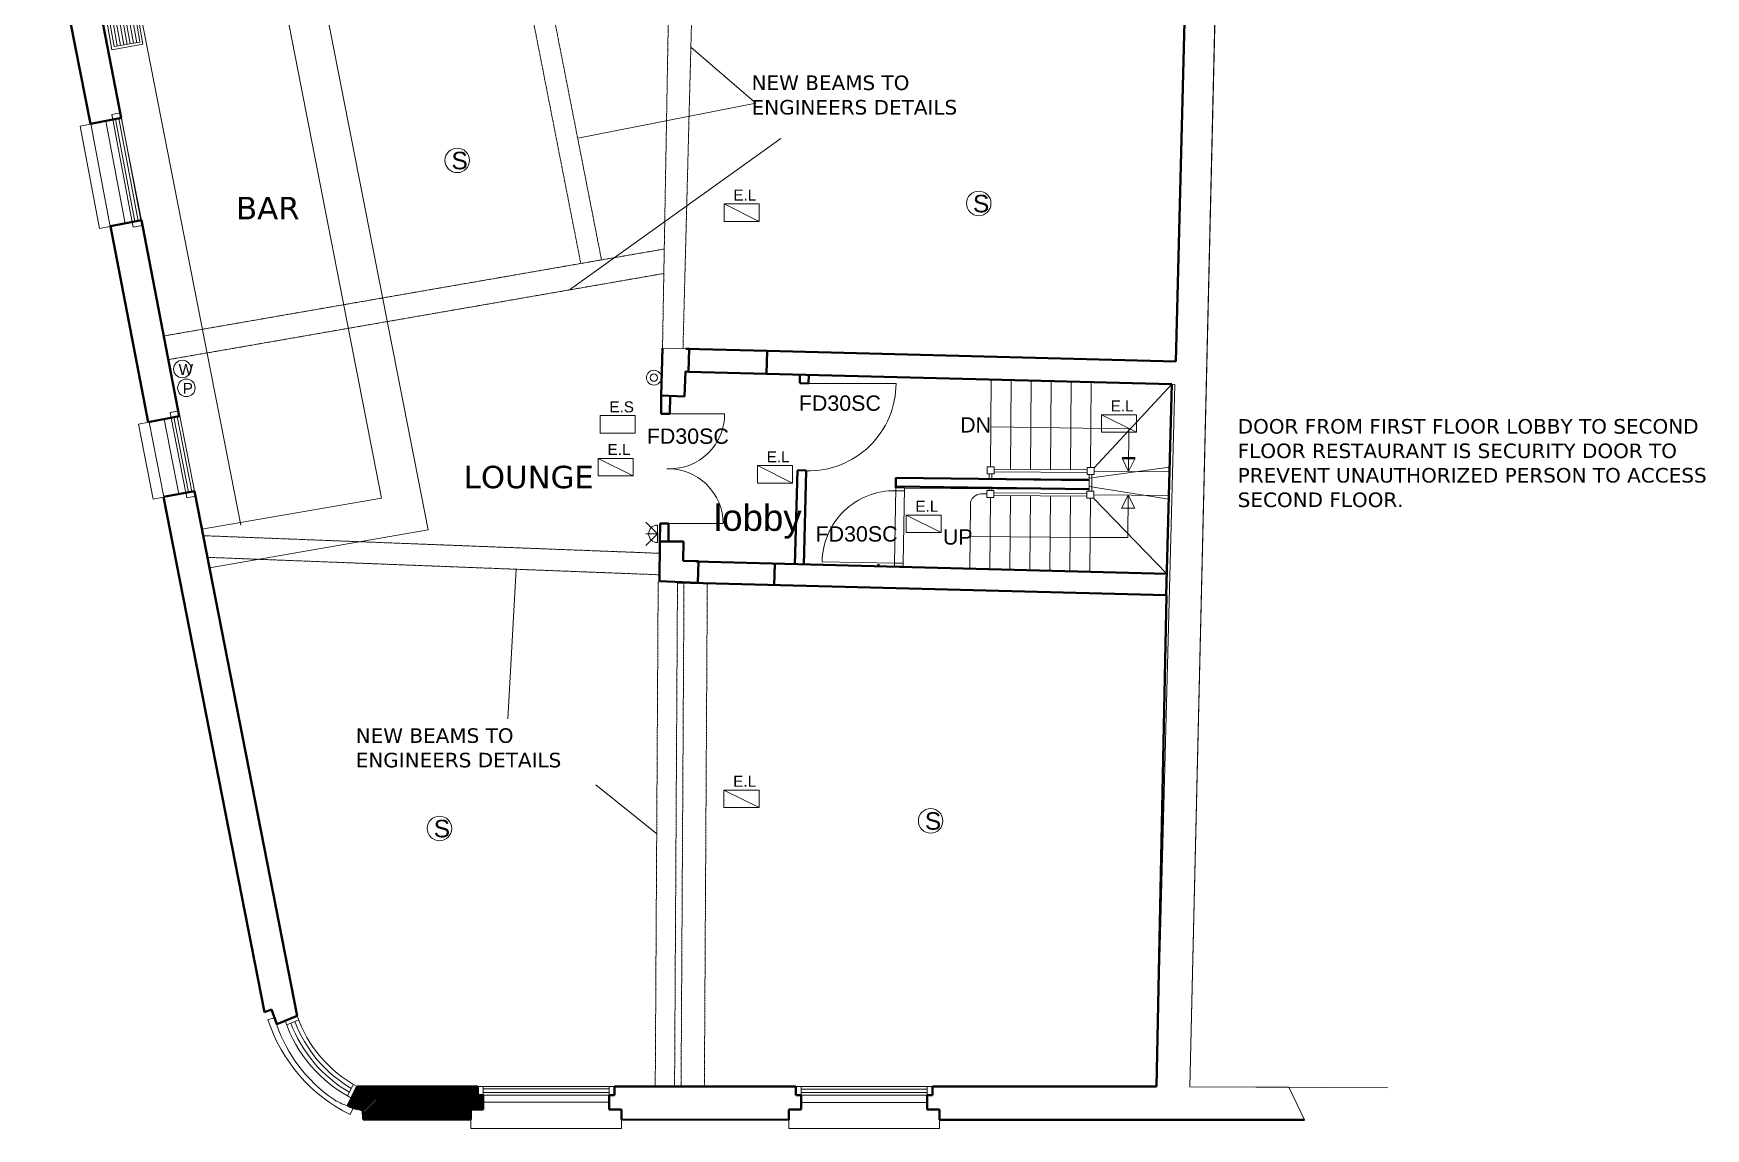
# Model space of a CAD drawing. Header units: millimetres. Extents: x -159872 to 386485, y -250577 to 158966.
# Drawn here: x 115183 to 134281, y 74761 to 87269 of the extents above; entities that cross this region are included whole.
import ezdxf

# ---------------------------------------------------------------- set-up
doc = ezdxf.new("R2010")
doc.units = ezdxf.units.MM
doc.linetypes.add('ACAD_ISO10W100', pattern=[18, 12, -3, 0, -3])
for name, color, linetype, lineweight in [('20-TEXT', 7, 'Continuous', 25), ('LDS-equipment-kitchen equipment', 3, 'Continuous', 13), ('LDS-hatch', 253, 'Continuous', 9), ('LDS-hatch_Hatch', 7, 'Continuous', 5), ('LDS-services-sanitary', 5, 'Continuous', 13), ('LDS-struct-extg-ceiling beams', 252, 'ACAD_ISO10W100', 9), ('LDS-struct-extg-doors windows', 7, 'Continuous', 9), ('LDS-struct-extg-stairs', 7, 'Continuous', 9), ('LDS-struct-extg-walls', 1, 'Continuous', 40), ('LDS-text-1-50', 7, 'Continuous', 9), ('LDS-text-room names', 3, 'Continuous', 18)]:
    doc.layers.add(name, color=color, linetype=linetype, lineweight=lineweight)
doc.styles.add('Arial', font='Arial.ttf')
doc.styles.add('Verdana', font='Verdana.ttf')

# ---------------------------------------------------------------- blocks, each defined once
blk = doc.blocks.new('sink1')
at = {"layer": 'LDS-equipment-kitchen equipment'}
for p, q in [((0, 480), (818, 480)), ((0, 0), (0, 480)), ((40, 440), (40, 40)), ((385, 440), (40, 440)), ((385, 390), (40, 390)), ((385, 340), (40, 340)), ((385, 290), (40, 290)), ((385, 40), (385, 440)), ((433, 390), (433, 90)), ((483, 440), (728, 440)), ((778, 390), (778, 90)), ((818, 480), (818, 0)), ((818, 0), (0, 0)), ((385, 240), (40, 240)), ((385, 190), (40, 190)), ((385, 140), (40, 140)), ((385, 90), (40, 90)), ((40, 40), (385, 40)), ((728, 40), (483, 40))]:
    blk.add_line(p, q, dxfattribs=at)
for centre, start, end in [((483, 390), 90, 180), ((728, 390), 0, 90)]:
    blk.add_arc(centre, 50, start, end, dxfattribs=at)
at = {"layer": 'LDS-equipment-kitchen equipment', "transparency": 33554687}
blk.add_rational_spline([(588, 258), (623, 293), (659, 258), (623, 222), (588, 187), (553, 222), (588, 258)], [1, 0.333333333333, 0.333333333333, 1, 0.333333333333, 0.333333333333, 1], degree=3, knots=[0, 0, 0, 0, 0.5, 0.5, 0.5, 1, 1, 1, 1], dxfattribs=at)
for points in [[(483, 40), (454, 40), (433, 61), (433, 90)], [(778, 90), (778, 61), (757, 40), (728, 40)]]:
    blk.add_rational_spline(points, [1, 0.804737854124, 0.804737854124, 1], degree=3, dxfattribs=at)
blk = doc.blocks.new('DOOR890L')
at = {"layer": 'LDS-struct-extg-doors windows'}
blk.add_line((32, 100), (32, 926), dxfattribs=at)
at = {"layer": 'LDS-struct-extg-doors windows', "color": 4}
for p, q in [((0, 0), (0, 100)), ((0, 100), (32, 100)), ((0, 0), (32, 0)), ((32, 0), (32, 100)), ((890, 100), (32, 100)), ((890, 0), (32, 0)), ((859, 0), (828, 0)), ((859, 0), (859, 100)), ((890, 0), (890, 100))]:
    blk.add_line(p, q, dxfattribs=at)
blk.add_arc((33, 100), 826, 0, 90.0588, dxfattribs=at)

msp = doc.modelspace()

# ---------------------------------------------------------------- hatches: boundary and pattern name
at = {"layer": 'LDS-hatch_Hatch', "linetype": 'Continuous', "lineweight": 25}
h = msp.add_hatch(dxfattribs=at)
h.set_pattern_fill('ACET-2D-ACET-2D-ACET-2D-ANSI31_2', color=254, style=0, pattern_type=2)
h.set_pattern_definition([(45, (27804.886, 94594.697), (-8.8388348, 8.8388348), [])])
h.paths.add_polyline_path([(119286.63053, 75243.22896), (118879.65991, 75243.21766), (118772.11281, 75020.6601), (118946.03794, 74972.95608), (118950.01223, 74863.11742), (120179.67843, 74863.25597), (120179.67843, 74979.25597), (120319.67843, 74979.25597), (120319.67843, 75143.25597), (120259.67843, 75143.25597), (120259.66725, 75243.25597), (119286.63054, 75243.14715)])

# ---------------------------------------------------------------- linework, layer by layer
at = {"layer": 'LDS-hatch', "flags": 128}
for points in [[(125530.99783, 74862.05082), (125530.99783, 74978.05082), (125390.99783, 74978.05082), (125390.99783, 75142.05082), (125450.99783, 75142.05082), (125450.99783, 75242.05082), (128010.99783, 75242.05082), (128220.87983, 83260.20272), (123555.71004, 83382.31754), (123562.51343, 83642.22851), (128229.25285, 83520.0726), (128340.72383, 87778.61393), (127725.74719, 87783.97457), (127728.62127, 88028.95769), (128469.59053, 88022.49881), (128690.65633, 88017.32812), (129542.94197, 88017.32812), (129542.94197, 87778.61393), (128685.07285, 87778.61393), (128391.78832, 75239.62517), (129521.79932, 75232.42696), (129700.70637, 74862.05082), (125530.99783, 74862.05082)], [(116321.60565, 85055.69925), (116427.53909, 85076.03034), (116834.57476, 82955.20525), (116744.71329, 82937.73795), (116756.02453, 82879.54665), (116491.98814, 82830.1921), (116062.24844, 85069.30825), (116310.15711, 85114.59688), (116321.60565, 85055.69925)], [(117820.31083, 76092.13133), (117903.60972, 76120.98291), (117961.50569, 75953.82848), (118195.3278, 76050.36929), (117033.25256, 81983.82478), (116935.08984, 81964.74388), (116923.6413, 82023.64152), (116668.488, 81973.67309), (117820.31083, 76092.13133)], [(118879.65991, 75243.21766), (118772.11281, 75020.6601), (118946.03794, 74972.95608), (118950.01223, 74863.11742), (120179.67843, 74863.25597), (120179.67843, 74979.25597), (120319.67843, 74979.25597), (120319.67843, 75143.25597), (120259.67843, 75143.25597), (120259.66725, 75243.25597), (118879.65991, 75243.21766)]]:
    msp.add_lwpolyline(points, dxfattribs=at)
at = {"layer": 'LDS-services-sanitary'}
for p, q in [((123071.20142, 85122.02675), (123071.20142, 85322.02675)), ((123071.20142, 85322.02675), (123471.20142, 85322.02675)), ((123071.20142, 85322.02675), (123471.20142, 85122.02675)), ((123071.20142, 85122.02675), (123071.20142, 85322.02675)), ((123071.20142, 85322.02675), (123471.20142, 85322.02675)), ((123071.20142, 85322.02675), (123471.20142, 85122.02675)), ((123471.20142, 85122.02675), (123471.20142, 85322.02675)), ((123471.20142, 85122.02675), (123471.20142, 85322.02675)), ((123071.20142, 85122.02675), (123471.20142, 85122.02675)), ((123071.20142, 85122.02675), (123471.20142, 85122.02675)), ((121655.00936, 82704.12632), (121655.00936, 82904.12632)), ((121655.00936, 82904.12632), (122055.00936, 82904.12632)), ((122055.00936, 82704.12632), (122055.00936, 82904.12632)), ((127381.22485, 82713.2252), (127381.22485, 82913.2252)), ((127381.22485, 82913.2252), (127781.22485, 82913.2252)), ((127381.22485, 82913.2252), (127781.22485, 82713.2252)), ((127381.22485, 82713.2252), (127381.22485, 82913.2252)), ((127381.22485, 82913.2252), (127781.22485, 82913.2252)), ((127381.22485, 82913.2252), (127781.22485, 82713.2252)), ((127781.22485, 82713.2252), (127781.22485, 82913.2252)), ((127781.22485, 82713.2252), (127781.22485, 82913.2252)), ((121655.00936, 82704.12632), (122055.00936, 82704.12632)), ((127381.22485, 82713.2252), (127781.22485, 82713.2252)), ((127381.22485, 82713.2252), (127781.22485, 82713.2252)), ((121634.31619, 82215.15024), (121634.31619, 82415.15024)), ((121634.31619, 82415.15024), (122034.31619, 82415.15024)), ((121634.31619, 82415.15024), (122034.31619, 82215.15024)), ((122034.31619, 82215.15024), (122034.31619, 82415.15024)), ((123452.05453, 82132.56606), (123452.05453, 82332.56606)), ((123452.05453, 82332.56606), (123852.05453, 82332.56606)), ((123452.05453, 82332.56606), (123852.05453, 82132.56606)), ((123852.05453, 82132.56606), (123852.05453, 82332.56606)), ((121634.31619, 82215.15024), (122034.31619, 82215.15024)), ((123452.05453, 82132.56606), (123852.05453, 82132.56606)), ((125150.85624, 81567.63693), (125150.85624, 81767.63693)), ((125150.85624, 81767.63693), (125550.85624, 81767.63693)), ((125150.85624, 81767.63693), (125550.85624, 81567.63693)), ((125150.85624, 81567.63693), (125150.85624, 81767.63693)), ((125150.85624, 81767.63693), (125550.85624, 81767.63693)), ((125150.85624, 81767.63693), (125550.85624, 81567.63693)), ((122309.78177, 81553.43969), (122177.54507, 81685.67639)), ((122309.78177, 81553.43969), (122177.54507, 81553.43969)), ((122309.78177, 81553.43969), (122177.54507, 81421.20299)), ((122309.78177, 81453.43969), (122309.78177, 81653.43969)), ((125150.85624, 81567.63693), (125550.85624, 81567.63693)), ((125150.85624, 81567.63693), (125550.85624, 81567.63693)), ((123069.91651, 78426.65202), (123069.91651, 78626.65202)), ((123069.91651, 78626.65202), (123469.91651, 78626.65202)), ((123069.91651, 78626.65202), (123469.91651, 78426.65202)), ((123069.91651, 78426.65202), (123069.91651, 78626.65202)), ((123069.91651, 78626.65202), (123469.91651, 78626.65202)), ((123069.91651, 78626.65202), (123469.91651, 78426.65202)), ((123469.91651, 78426.65202), (123469.91651, 78626.65202)), ((123469.91651, 78426.65202), (123469.91651, 78626.65202)), ((123069.91651, 78426.65202), (123469.91651, 78426.65202)), ((123069.91651, 78426.65202), (123469.91651, 78426.65202))]:
    msp.add_line(p, q, dxfattribs=at)
for centre, radius in [((120023.06585, 85818.58373), 140), ((125979.45904, 85327.28227), 140), ((116883.62611, 83435.88341), 100), ((116930.36548, 83221.37642), 100), ((122269.07701, 83337.71087), 85), ((122269.07701, 83337.71087), 42), ((119820.66588, 78188.98476), 140), ((125430.08156, 78275.68578), 140)]:
    msp.add_circle(centre, radius, dxfattribs=at)
msp.add_arc((122309.78177, 81553.43969), 100, 90, 270, dxfattribs=at)
at = {"layer": 'LDS-struct-extg-ceiling beams'}
for p, q in [((121434.67218, 84641.21508), (120810.62062, 87827.80349)), ((121671.17995, 84682.32671), (121055.17957, 87827.80349)), ((122441.3149, 87829.33767), (122367.94711, 83673.48849)), ((122710.50853, 87827.69145), (122601.60884, 83667.38101)), ((116669.94907, 83812.97353), (122387.95687, 84806.9225)), ((116721.78993, 83542.86111), (122383.01402, 84526.9395)), ((122334.97022, 81331.24807), (117121.70729, 81532.58732)), ((122318.88888, 81086.55587), (117170.1148, 81285.40453)), ((122284.8951, 75242.9853), (122318.46696, 81014.02689)), ((122505.52009, 75242.85693), (122539.02519, 81002.42408)), ((122579.86763, 75237.40532), (122613.368, 80996.15865)), ((122846.01834, 75242.051), (122879.45117, 80989.1937))]:
    msp.add_line(p, q, dxfattribs=at)
at = {"layer": 'LDS-struct-extg-doors windows'}
for p, q in [((116674.9532, 83813.84338), (115183.25738, 91430.87525)), ((119159.94705, 81962.14023), (117949.67772, 88142.1268)), ((119690.17384, 81597.56038), (118391.68066, 88228.04347)), ((117551.27763, 81653.39915), (116341.0083, 87833.38572)), ((128685.07285, 87778.61393), (128391.78832, 75239.62517)), ((116078.17014, 86342.88396), (116176.33286, 86361.96486)), ((116089.61868, 86283.98633), (116078.17014, 86342.88396)), ((116419.76837, 85074.78015), (116176.33286, 86361.96486)), ((115715.88219, 86211.33932), (116187.7814, 86303.06723)), ((115936.42063, 85041.94987), (115715.88219, 86211.33932)), ((116057.87893, 85065.55897), (115837.34049, 86234.94842)), ((116229.66368, 85098.95055), (116009.12525, 86268.33999)), ((116310.15711, 85114.59688), (116089.61868, 86283.98633)), ((116339.60593, 85120.32115), (116119.06749, 86289.7106)), ((116378.87102, 85127.95351), (116158.33258, 86297.34296)), ((115936.42063, 85041.94987), (116408.31983, 85133.67778)), ((116321.60565, 85055.69925), (116310.15711, 85114.59688)), ((116321.60565, 85055.69925), (116419.76837, 85074.78015)), ((122672.81818, 83665.51705), (122367.94711, 83673.48849)), ((124035.26228, 83272.48757), (125035.26228, 83272.48757)), ((116382.42534, 82806.1933), (116854.32455, 82897.92122)), ((116744.71329, 82937.73795), (116842.87601, 82956.81885)), ((116756.16183, 82878.84032), (116744.71329, 82937.73795)), ((116953.09011, 82029.36579), (116785.61064, 82884.56459)), ((116992.3552, 82036.99815), (116824.87573, 82892.19695)), ((117033.25256, 81983.82478), (116842.87601, 82956.81885)), ((122451.70831, 82922.44899), (123077.70831, 82922.44899)), ((116549.90481, 81950.9945), (116382.42534, 82806.1933)), ((116671.36311, 81974.6036), (116503.88364, 82829.8024)), ((116595.17497, 82847.54764), (116756.16183, 82878.84032)), ((116843.14787, 82007.99518), (116675.6684, 82863.19398)), ((116923.6413, 82023.64152), (116756.16183, 82878.84032)), ((125031.27102, 82077.31701), (125038.66286, 82193.49593)), ((125038.66286, 82193.49593), (127241.76823, 82177.23823)), ((116549.90481, 81950.9945), (117021.80402, 82042.72242)), ((116935.08984, 81964.74388), (116923.6413, 82023.64152)), ((116935.08984, 81964.74388), (117033.25256, 81983.82478)), ((117107.4557, 81605.36008), (119159.94705, 81962.14023)), ((125131.25579, 82075.57177), (127240.90311, 82060.00374)), ((117193.95907, 81163.64875), (119690.17384, 81597.56038)), ((122434.30244, 81670.62744), (123060.30244, 81670.62744)), ((117861.65995, 76001.57365), (117931.76613, 76025.43122)), ((118214.38853, 76004.25444), (118076.4959, 75947.32113)), ((118834.65921, 75265.01074), (118769.61571, 75130.40999)), ((121819.67843, 75243.25597), (120259.67843, 75243.25597)), ((120319.67843, 75143.25597), (120319.67843, 75243.25597)), ((121759.67843, 75213.25597), (120319.67843, 75213.25597)), ((121759.67843, 75173.25597), (120319.67843, 75173.25597)), ((121759.67843, 75143.25597), (120319.67843, 75143.25597)), ((121759.67843, 75061.25597), (120319.67843, 75061.25597)), ((121759.67843, 75143.25597), (121759.67843, 75243.25597)), ((125450.99783, 75242.05082), (123890.99783, 75242.05082)), ((123950.99783, 75142.05082), (123950.99783, 75242.05082)), ((125390.99783, 75212.05082), (123950.99783, 75212.05082)), ((125390.99783, 75172.05082), (123950.99783, 75172.05082)), ((125390.99783, 75142.05082), (123950.99783, 75142.05082)), ((125390.99783, 75060.05082), (123950.99783, 75060.05082)), ((125390.99783, 75142.05082), (125390.99783, 75242.05082)), ((128391.78832, 75239.62517), (130651.81032, 75225.22875)), ((129700.70637, 74862.05082), (129521.79932, 75232.42696)), ((118839.40936, 75001.35506), (118800.41219, 74920.65447)), ((120179.67843, 74863.25597), (120179.67843, 74762.52438)), ((121899.67843, 74863.25597), (121899.67843, 74762.52438)), ((123810.99783, 74862.05082), (123810.99783, 74761.31922)), ((125530.99783, 74862.05082), (125530.99783, 74761.31922)), ((121899.67843, 74762.52438), (120179.67843, 74762.52438)), ((125530.99783, 74761.31922), (123810.99783, 74761.31922))]:
    msp.add_line(p, q, dxfattribs=at)
at = {"layer": 'LDS-struct-extg-doors windows', "flags": 128}
msp.add_lwpolyline([(122453.6975, 83128.94721), (122453.6975, 82922.44899), (122351.72681, 82923.43127), (122353.74856, 83133.31006), (122453.6975, 83128.94721)], dxfattribs=at)
at = {"layer": 'LDS-struct-extg-doors windows'}
for centre, radius, start, end in [((124035.26228, 83272.48757), 1000, 268.500576228, 0), ((122451.70831, 82922.44899), 626, 268.500576228, 0), ((122434.30244, 81670.62744), 626, 0, 91.499423772), ((119567.26689, 76519.94837), 1450.07633, 198.894742119, 241.694418765), ((119627.93912, 76587.44307), 1860.90974, 198.350525735, 243.596528554), ((119582.20451, 76508.06964), 1714.7071, 198.879962252, 235.248309312), ((119567.16723, 76519.66373), 1599.61328, 199.227942842, 241.957344178), ((119568.57539, 76510.54589), 1544.84085, 200.623530781, 239.795194459), ((119568.65565, 76510.34444), 1494.84332, 200.554612869, 239.641123112), ((119026.1449, 75779.25597), 800, 238.21728871, 251.485773609)]:
    msp.add_arc(centre, radius, start, end, dxfattribs=at)
at = {"layer": 'LDS-struct-extg-stairs'}
for p, q in [((126115.77872, 82318.38473), (126122.44023, 83315.13117)), ((126343.98803, 82291.7004), (126350.80425, 83309.15355)), ((126572.38181, 82290.01498), (126579.16927, 83303.1759)), ((126800.77559, 82288.32956), (126807.5343, 83297.19825)), ((127029.16937, 82286.64414), (127035.89933, 83291.2206)), ((127257.74763, 82309.95763), (127264.26571, 83285.24291)), ((127297.73525, 82308.13285), (128184.12467, 83261.16482)), ((126118.83271, 82775.34618), (127692.90505, 82752.11334)), ((127692.90505, 82752.11334), (127689.32186, 82266.55038)), ((126075.18947, 82238.68208), (126075.77981, 82318.6799)), ((126075.77981, 82318.6799), (126155.77763, 82318.08956)), ((126155.18729, 82238.09174), (126155.77763, 82318.08956)), ((127217.15838, 82230.25498), (127217.74872, 82310.2528)), ((127217.74872, 82310.2528), (127297.74654, 82309.66246)), ((127241.45626, 82188.03255), (128158.00505, 82316.38329)), ((127689.32186, 82266.55038), (127615.77394, 82418.96631)), ((127689.32186, 82266.55038), (127767.33599, 82416.7293)), ((126075.18947, 82238.68208), (126155.18729, 82238.09174)), ((126099.76333, 82180.78734), (126100.18838, 82238.38691)), ((126129.76122, 82180.3913), (126130.18757, 82238.16553)), ((126155.48246, 82263.09065), (127217.45355, 82255.25389)), ((126155.70384, 82293.08984), (127217.67493, 82285.25307)), ((127217.15838, 82230.25498), (127297.1562, 82229.66464)), ((127240.75523, 82039.96498), (127242.15729, 82229.95981)), ((127270.75442, 82039.74361), (127272.15647, 82229.73843)), ((127297.1562, 82229.66464), (127297.74654, 82309.66246)), ((127297.45137, 82269.66355), (128158.00505, 82263.31314)), ((126073.49224, 82008.68834), (126004.20485, 82008.68834)), ((126073.19708, 81968.68943), (126073.78741, 82048.68725)), ((126073.19708, 81968.68943), (126153.1949, 81968.09909)), ((126073.78741, 82048.68725), (126153.78524, 82048.09691)), ((126098.78633, 82048.39208), (126099.02541, 82080.79097)), ((126106.34713, 81149.81085), (126113.19599, 81968.39426)), ((126128.78551, 82048.17071), (126129.02331, 82080.39484)), ((126153.1949, 81968.09909), (126153.78524, 82048.09691)), ((126153.26869, 81993.09882), (127215.23977, 81985.26206)), ((126153.49007, 82023.098), (127215.46115, 82015.26124)), ((126334.70741, 81143.83332), (126341.77425, 81991.70775)), ((126563.06542, 81137.85586), (126570.16803, 81990.02233)), ((126791.42343, 81131.87839), (126798.56181, 81988.33691)), ((127019.78143, 81125.90092), (127026.95559, 81986.65149)), ((127215.16598, 81960.26233), (127215.75632, 82040.26015)), ((127215.16598, 81960.26233), (127295.1638, 81959.67199)), ((127215.75632, 82040.26015), (127295.75414, 82039.66981)), ((127241.45626, 82092.50601), (128150.93874, 81950.90155)), ((127248.13648, 81119.92353), (127255.16489, 81959.96716)), ((127291.77899, 81959.69697), (128127.47335, 81096.90614)), ((127295.1638, 81959.67199), (127295.75414, 82039.66981)), ((127295.45897, 81999.6709), (128150.93874, 81993.35793)), ((127687.3311, 81996.7791), (127611.54182, 81845.4652)), ((127683.74791, 81511.21614), (127687.3311, 81996.7791)), ((127687.3311, 81996.7791), (127763.12038, 81845.4652)), ((125550.85624, 81567.63693), (125550.85624, 81767.63693)), ((125550.85624, 81567.63693), (125550.85624, 81767.63693)), ((125877.9813, 81155.78852), (125884.20812, 81889.57385)), ((127763.12038, 81845.4652), (127611.54182, 81845.4652)), ((125881.09471, 81522.68119), (127251.41032, 81511.21614)), ((127251.41032, 81511.21614), (127683.74791, 81511.21614))]:
    msp.add_line(p, q, dxfattribs=at)
msp.add_arc((126004.20485, 81888.68834), 120, 90, 179.577196437, dxfattribs=at)
at = {"layer": 'LDS-struct-extg-walls'}
for p, q in [((115833.53658, 86237.17743), (115281.47934, 89056.14193)), ((116186.82563, 86306.36446), (115634.76839, 89125.32896)), ((128340.72383, 87778.61393), (128229.25285, 83520.0726)), ((115833.53658, 86237.17743), (116187.7814, 86303.06723)), ((116062.24844, 85069.30825), (116416.19411, 85135.1424)), ((116491.98814, 82830.1921), (116062.24844, 85069.30825)), ((116845.87212, 82896.34126), (116416.19411, 85135.1424)), ((122353.82302, 83133.30681), (122367.94711, 83673.48849)), ((123562.51343, 83642.22851), (122632.83187, 83666.56372)), ((122632.83187, 83666.56372), (122672.81818, 83665.51705)), ((122672.81818, 83665.51705), (122666.01479, 83405.60607)), ((123562.51343, 83642.22851), (123555.71004, 83382.31754)), ((123562.51343, 83642.22851), (128229.25285, 83520.0726)), ((122630.99958, 83406.47921), (122618.57092, 83121.75034)), ((122626.02848, 83406.65275), (122666.01479, 83405.60607)), ((123555.71004, 83382.31754), (122666.01479, 83405.60607)), ((123555.71004, 83382.31754), (128184.12467, 83261.16482)), ((123937.8411, 83372.31493), (123935.29652, 83275.10426)), ((123935.29652, 83275.10426), (124035.26228, 83272.48757)), ((124037.80686, 83369.69824), (124035.26228, 83272.48757)), ((122353.74856, 83133.31006), (122351.74255, 82925.06568)), ((122353.74856, 83133.31006), (122618.57092, 83121.75034)), ((122453.6975, 83128.94721), (122451.70831, 82922.44899)), ((128184.12467, 83261.16482), (128121.06246, 80851.99003)), ((116491.98814, 82830.1921), (116845.87212, 82896.34126)), ((122351.74255, 82925.06568), (122451.70831, 82922.44899)), ((127767.33599, 82416.7293), (127615.77394, 82418.96631)), ((123909.12963, 82275.44667), (123880.9424, 81198.60583)), ((123909.25617, 82280.28105), (124009.22193, 82277.66436)), ((124009.09539, 82272.82998), (123980.90816, 81195.98914)), ((125031.28158, 82077.9216), (125032.82753, 82195.02049)), ((125032.82753, 82195.02049), (127241.68317, 82165.71155)), ((116667.92004, 81976.57326), (117021.80402, 82042.72242)), ((117820.31083, 76092.13133), (116667.92004, 81976.57326)), ((118195.3278, 76050.36929), (117021.80402, 82042.72242)), ((125031.50751, 82095.03509), (127240.94523, 82065.71155)), ((122340.08417, 81672.74923), (122335.76438, 81467.76613)), ((122340.08417, 81672.74923), (122436.26496, 81670.23162)), ((122436.26496, 81467.94735), (122436.26496, 81670.23162)), ((122333.12106, 81013.37648), (122335.75558, 81466.25254)), ((122335.75558, 81466.25254), (122605.74856, 81464.26014)), ((122604.46718, 81243.99023), (122605.74856, 81464.26014)), ((122604.43809, 81244.26382), (122779.46422, 81242.97222)), ((122749.71519, 81237.67357), (128127.47335, 81096.90614)), ((122779.46422, 81242.97222), (122772.94337, 80993.85533)), ((123649.00735, 81214.13383), (123642.59646, 80969.21772)), ((124835.7673, 81206.62198), (124835.20891, 81190.63172)), ((124935.14799, 81187.14177), (124934.97342, 81180.47256)), ((122333.12106, 81013.37648), (122772.94337, 80993.85533)), ((122539.00007, 80998.1053), (128121.06246, 80851.99003)), ((128010.99783, 75242.05082), (128122.69759, 80850.93869)), ((117820.31083, 76092.13133), (117903.76602, 76120.53165)), ((117961.50569, 75953.82848), (117903.76602, 76120.53165)), ((118195.3278, 76050.36929), (117961.50569, 75953.82848)), ((118879.65991, 75243.21766), (118772.11281, 75020.6601)), ((120259.67843, 75243.25597), (118879.65991, 75243.21766)), ((120259.67843, 75243.25597), (119286.63053, 75243.14715)), ((120259.67843, 75143.25597), (120259.67843, 75243.25597)), ((120319.67843, 75143.25597), (120259.67843, 75143.25597)), ((120319.67843, 74979.25597), (120319.67843, 75143.25597)), ((121819.67843, 75143.25597), (121759.67843, 75143.25597)), ((121759.67843, 74979.25597), (121759.67843, 75143.25597)), ((121819.67843, 75143.25597), (121819.67843, 75243.25597)), ((123890.99783, 75242.05082), (121819.67843, 75243.25597)), ((123890.99783, 75142.05082), (123890.99783, 75242.05082)), ((123950.99783, 75142.05082), (123890.99783, 75142.05082)), ((123950.99783, 74978.05082), (123950.99783, 75142.05082)), ((125450.99783, 75142.05082), (125390.99783, 75142.05082)), ((125390.99783, 74978.05082), (125390.99783, 75142.05082)), ((128010.99783, 75242.05082), (125450.99783, 75242.05082)), ((125450.99783, 75142.05082), (125450.99783, 75242.05082)), ((118950.01223, 74863.11742), (118946.03794, 74972.95608)), ((120179.67843, 74863.25597), (118950.01223, 74863.11742)), ((120179.67843, 74979.25597), (120319.67843, 74979.25597)), ((120179.67843, 74863.25597), (120179.67843, 74979.25597)), ((121899.67843, 74979.25597), (121759.67843, 74979.25597)), ((121899.67843, 74863.25597), (121899.67843, 74979.25597)), ((123810.99783, 74862.05082), (121899.67843, 74863.25597)), ((123810.99783, 74978.05082), (123950.99783, 74978.05082)), ((123810.99783, 74862.05082), (123810.99783, 74978.05082)), ((125530.99783, 74978.05082), (125390.99783, 74978.05082)), ((125530.99783, 74862.05082), (125530.99783, 74978.05082)), ((129700.70637, 74862.05082), (125530.99783, 74862.05082))]:
    msp.add_line(p, q, dxfattribs=at)
msp.add_arc((119065.80842, 75750.54055), 786.75446, 248.080705339, 261.243609599, dxfattribs=at)
at = {"layer": 'LDS-text-1-50', "linetype": 'Continuous'}
for p, q in [((123432.53847, 86470.90371), (122691.74602, 87110.90464)), ((123432.53847, 86470.90371), (121398.9047, 86072.6432)), ((123720.67774, 86067.71293), (121304.58728, 84339.4789)), ((120599.62567, 79441.52428), (120696.01316, 81149.23228)), ((121604.71637, 78688.04979), (122301.68103, 78128.50609))]:
    msp.add_line(p, q, dxfattribs=at)

# ---------------------------------------------------------------- block references
at = {"layer": 'LDS-struct-extg-doors windows', "rotation": 88.99999999997446}
msp.add_blockref('DOOR890L', (125115.72815, 81185.9938), dxfattribs=at)
at = {"layer": 'LDS-struct-extg-walls', "xscale": 0.7500000000011934, "yscale": 0.7500000000011934, "zscale": 0.7500000000011934, "rotation": 99.99999999998028}
msp.add_blockref('sink1', (116434.33249, 87145.45268), dxfattribs=at)

# ---------------------------------------------------------------- texts
at = {"layer": '20-TEXT', "attachment_point": 1, "line_spacing_factor": 1.004016, "style": 'Arial'}
for s, insert, char_height, width in [('S', (119957.38389, 85916.92929), 200, 200), ('E.L', (123176.40634, 85485.41787), 125, 366.0714286), ('E.L', (123176.40634, 85485.41787), 125, 366.0714286), ('S', (125913.77708, 85425.62782), 200, 200), ('W', (116841.80468, 83492.30875), 125, 178.5714286), ('P', (116888.54405, 83277.80176), 125, 125), ('E.L', (127486.42978, 83076.61633), 125, 366.0714286), ('E.L', (127486.42978, 83076.61633), 125, 366.0714286), ('E.S', (121760.21429, 83066.3753), 125, 375), ('E.L', (121739.52112, 82578.54137), 125, 366.0714286), ('E.L', (123557.25945, 82495.95719), 125, 366.0714286), ('E.L', (125256.06116, 81931.02806), 125, 366.0714286), ('E.L', (125256.06116, 81931.02806), 125, 366.0714286), ('E.L', (123175.12144, 78790.04315), 125, 366.0714286), ('E.L', (123175.12144, 78790.04315), 125, 366.0714286), ('S', (125364.3996, 78374.03134), 200, 200), ('S', (119754.98392, 78287.33032), 200, 200)]:
    msp.add_mtext(s, dxfattribs=dict(at, insert=insert, char_height=char_height, width=width))
at = {"layer": 'LDS-equipment-kitchen equipment', "attachment_point": 1, "line_spacing_factor": 0.25, "style": 'Arial'}
for s, insert, char_height in [('{\\C30;FD30SC}', (123924.56403, 83134.05095), 175), ('{\\C30;FD30SC}', (122188.13202, 82756.68706), 175), ('{\\C30;lobby}', (122955.76353, 81887.93165), 300), ('{\\C30;FD30SC}', (124115.46929, 81640.14197), 175)]:
    msp.add_mtext(s, dxfattribs=dict(at, insert=insert, char_height=char_height))
at = {"layer": 'LDS-struct-extg-stairs', "char_height": 175, "attachment_point": 1, "line_spacing_factor": 0.25, "style": 'Arial'}
for s, insert in [('DN', (125767.10073, 82885.92366)), ('UP', (125570.10566, 81605.35905))]:
    msp.add_mtext(s, dxfattribs=dict(at, insert=insert))
at = {"layer": 'LDS-text-1-50', "attachment_point": 1, "line_spacing_factor": 1.008235, "style": 'Verdana'}
for s, insert, char_height, width in [('NEW BEAMS TO\\PENGINEERS DETAILS', (123385.16165, 86788.61507), 166.3062428, 4342.8571429), ('DOOR FROM FIRST FLOOR LOBBY TO SECOND FLOOR RESTAURANT IS SECURITY DOOR TO PREVENT UNAUTHORIZED PERSON TO ACCESS SECOND FLOOR.\\P', (128937.32899, 82864.64791), 166.30624277, 5349.2971186), ('NEW BEAMS TO\\PENGINEERS DETAILS', (118863.95435, 79332.67093), 166.3062428, 4342.8571429)]:
    msp.add_mtext(s, dxfattribs=dict(at, insert=insert, char_height=char_height, width=width))
at = {"layer": 'LDS-text-room names', "char_height": 255.855758, "attachment_point": 1, "line_spacing_factor": 0.25, "style": 'Verdana'}
for s, insert in [('BAR', (117497.55921, 85402.23986)), ('LOUNGE', (120097.98191, 82330.59174))]:
    msp.add_mtext(s, dxfattribs=dict(at, insert=insert))

doc.saveas('drawing.dxf')
